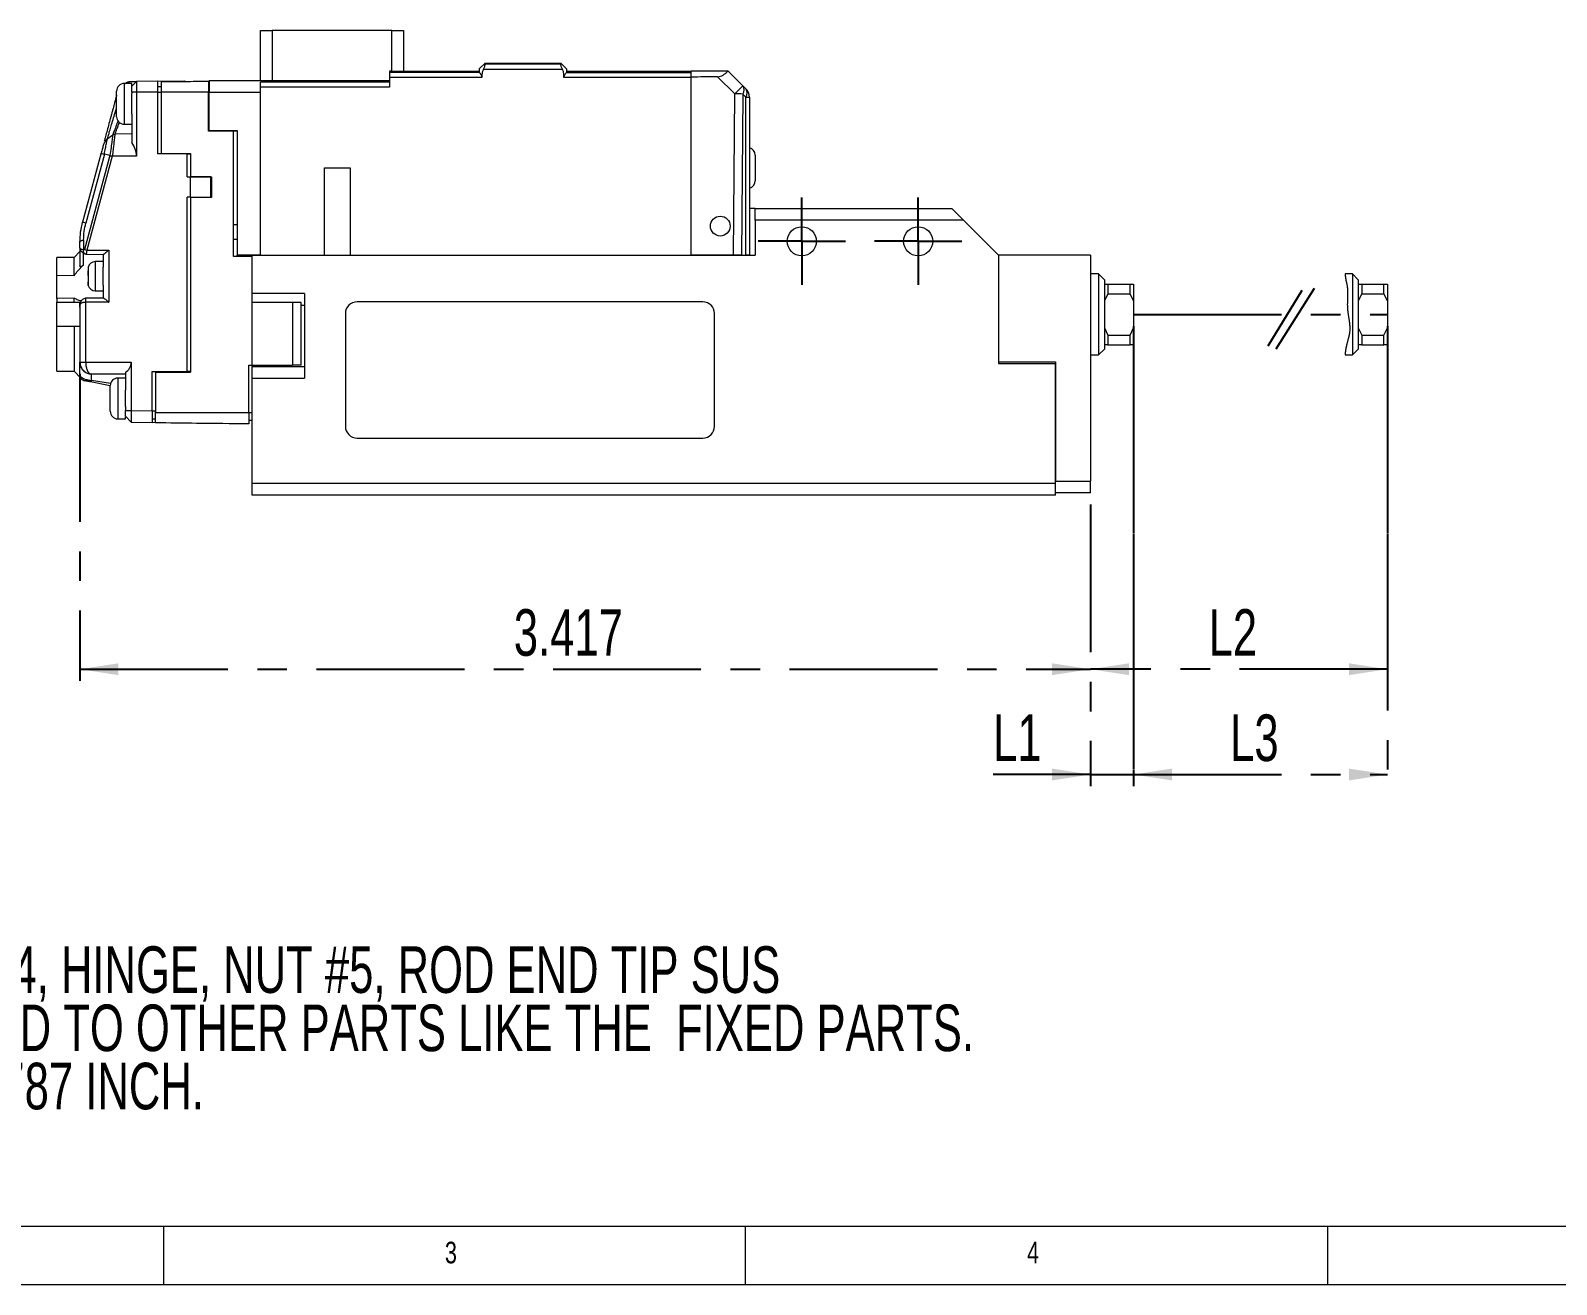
# Model space of a CAD drawing. Header units: inches. Extents: x 0.2 to 16.3, y 0.2 to 11.5.
# Drawn here: x 3.88 to 9.04, y 0.2 to 4.44 of the extents above; entities that cross this region are included whole.
import ezdxf

# ---------------------------------------------------------------- set-up
doc = ezdxf.new("R2010")
doc.units = ezdxf.units.IN
doc.header["$MEASUREMENT"] = 0
doc.linetypes.add('CENTERX2', pattern=[0.8, 0.5, -0.1, 0.1, -0.1])
doc.layers.add('CENTER_LINE', color=7, linetype='CENTERX2')
doc.layers.add('DIMENSION', color=7, linetype='Continuous')
doc.styles.add('SLDTEXTSTYLE0', font='TXT', dxfattribs={"width": 0.7})
doc.styles.add('SLDTEXTSTYLE2', font='TXT', dxfattribs={"width": 0.75})
doc.dimstyles.new('SLDDIMSTYLE0', dxfattribs={"dimtxt": 0.15748, "dimasz": 0.13, "dimexe": 0, "dimexo": 0.0625, "dimgap": 0.03937, "dimtad": 1, "dimdec": 3, "dimrnd": 1e-09, "dimzin": 12, "dimdsep": 46, "dimtxsty": 'SLDTEXTSTYLE0', "dimsah": 1, "dimcen": 0.09, "dimadec": 0, "dimazin": 3, "dimtfac": 1, "dimtdec": 3, "dimtofl": 0, "dimtmove": 0, "dimatfit": 3, "dimfxl": 1, "dimfrac": 2, "dimtolj": 1, "dimtzin": 12, "dimarcsym": 0})
doc.dimstyles.new('SLDDIMSTYLE5', dxfattribs={"dimtxt": 0.15748, "dimasz": 0.13, "dimexe": 0, "dimexo": 0.0625, "dimgap": 0.03937, "dimtad": 1, "dimdec": 3, "dimrnd": 1e-09, "dimzin": 12, "dimdsep": 46, "dimtxsty": 'SLDTEXTSTYLE0', "dimsah": 1, "dimcen": 0.09, "dimadec": 0, "dimazin": 3, "dimtfac": 1, "dimtdec": 3, "dimtmove": 0, "dimatfit": 0, "dimfxl": 1, "dimfrac": 2, "dimtolj": 1, "dimtzin": 12, "dimarcsym": 0})

# ---------------------------------------------------------------- blocks, each defined once
blk = doc.blocks.new('SW_NOTE_0')
at = {"layer": 'CENTER_LINE', "color": 0, "char_height": 0.15748, "attachment_point": 1, "style": 'SLDTEXTSTYLE0'}
for s, insert in [('NOTE:', (0, 0.203)), ('1. ACCESSORY PART :  SCREW #4, NUT #4, HINGE, NUT #5, ROD END TIP SUS', (0, 0.0062)), ('2. ACCESSORY PARTS TO BE CONNECTED TO OTHER PARTS LIKE THE  FIXED PARTS.', (0, -0.1907)), ('3. UNSPECIFIED TOLERACNE TO BE 0.00787 INCH.', (0, -0.3875))]:
    blk.add_mtext(s, dxfattribs=dict(at, insert=insert))
blk = doc.blocks.new('_D_25')
at = {"layer": 'CENTER_LINE'}
for p, q in [((8.4695, 3.3356), (8.4695, 2.238)), ((7.4653, 2.8348), (7.4653, 2.238)), ((8.4695, 2.2774), (7.4653, 2.2774))]:
    blk.add_line(p, q, dxfattribs=at)
for points in [[(7.4653, 2.2774), (7.5953, 2.2574), (7.5953, 2.2974)], [(8.4695, 2.2774), (8.3395, 2.2974), (8.3395, 2.2574)]]:
    blk.add_solid(points, dxfattribs=at)
at = {"layer": 'CENTER_LINE', "insert": (7.8648, 2.4804), "char_height": 0.15748, "attachment_point": 1, "style": 'SLDTEXTSTYLE0'}
blk.add_mtext('L2', dxfattribs=at)
blk = doc.blocks.new('_D_26')
at = {"layer": 'CENTER_LINE'}
for p, q in [((4.048, 3.2758), (4.048, 2.238)), ((7.4653, 2.8348), (7.4653, 2.238)), ((4.048, 2.2774), (7.4653, 2.2774))]:
    blk.add_line(p, q, dxfattribs=at)
for points in [[(4.048, 2.2774), (4.178, 2.2574), (4.178, 2.2974)], [(7.4653, 2.2774), (7.3353, 2.2974), (7.3353, 2.2574)]]:
    blk.add_solid(points, dxfattribs=at)
at = {"layer": 'CENTER_LINE', "insert": (5.5152, 2.4804), "char_height": 0.15748, "attachment_point": 1, "style": 'SLDTEXTSTYLE0'}
blk.add_mtext('3.417', dxfattribs=at)
blk = doc.blocks.new('_D_27')
at = {"layer": 'CENTER_LINE'}
for p, q in [((7.611, 3.3356), (7.611, 1.882)), ((7.4653, 2.8348), (7.4653, 1.882)), ((7.4653, 1.9214), (7.1361, 1.9214)), ((7.4653, 1.9214), (7.611, 1.9214)), ((7.611, 1.9214), (7.861, 1.9214))]:
    blk.add_line(p, q, dxfattribs=at)
for points in [[(7.4653, 1.9214), (7.3353, 1.9414), (7.3353, 1.9014)], [(7.611, 1.9214), (7.741, 1.9014), (7.741, 1.9414)]]:
    blk.add_solid(points, dxfattribs=at)
at = {"layer": 'CENTER_LINE', "insert": (7.1361, 2.1244), "char_height": 0.15748, "attachment_point": 1, "style": 'SLDTEXTSTYLE0'}
blk.add_mtext('L1', dxfattribs=at)
blk = doc.blocks.new('SW_CENTERMARKSYMBOL_6')
at = {"layer": 'CENTER_LINE', "color": 0}
for p, q in [((0, 0.0984), (0, 0.1476)), ((0, 0), (0, 0.0984)), ((-0.0984, 0), (-0.1476, 0)), ((0, 0), (-0.0984, 0)), ((0, 0), (0, -0.0984)), ((0, 0), (0.0984, 0)), ((0.0984, 0), (0.1476, 0)), ((0, -0.0984), (0, -0.1476))]:
    blk.add_line(p, q, dxfattribs=at)
blk = doc.blocks.new('SW_CENTERMARKSYMBOL_7')
at = {"layer": 'CENTER_LINE', "color": 0}
for p, q in [((0, 0.0984), (0, 0.1476)), ((0, 0), (0, 0.0984)), ((-0.0984, 0), (-0.1476, 0)), ((0, 0), (-0.0984, 0)), ((0, 0), (0, -0.0984)), ((0, 0), (0.0984, 0)), ((0.0984, 0), (0.1476, 0)), ((0, -0.0984), (0, -0.1476))]:
    blk.add_line(p, q, dxfattribs=at)
blk = doc.blocks.new('_D_32')
at = {"layer": 'CENTER_LINE'}
for p, q in [((7.611, 3.4379), (7.611, 1.882)), ((8.4695, 3.4379), (8.4695, 1.882)), ((7.611, 1.9214), (8.4695, 1.9214))]:
    blk.add_line(p, q, dxfattribs=at)
for points in [[(7.611, 1.9214), (7.741, 1.9014), (7.741, 1.9414)], [(8.4695, 1.9214), (8.3395, 1.9414), (8.3395, 1.9014)]]:
    blk.add_solid(points, dxfattribs=at)
at = {"layer": 'CENTER_LINE', "insert": (7.9376, 2.1244), "char_height": 0.15748, "attachment_point": 1, "style": 'SLDTEXTSTYLE0'}
blk.add_mtext('L3', dxfattribs=at)

msp = doc.modelspace()

# ---------------------------------------------------------------- linework, layer by layer
at = {"color": 7, "linetype": 'Continuous', "lineweight": 18}
for p, q in [((4.6582, 4.2679), (4.6582, 4.4372)), ((4.6976, 4.4372), (4.6976, 4.2679)), ((5.1031, 4.4372), (4.6976, 4.4372)), ((5.1031, 4.2993), (5.1031, 4.4372)), ((5.1425, 4.4372), (5.1425, 4.2994)), ((5.1029, 4.2994), (5.0953, 4.2994)), ((5.3984, 4.2949), (5.0953, 4.2948)), ((5.1031, 4.2994), (5.3984, 4.2994)), ((5.4181, 4.327), (5.3984, 4.3073)), ((5.4074, 4.2876), (5.4048, 4.2876)), ((5.4074, 4.2876), (5.4076, 4.2778)), ((5.6797, 4.3056), (5.4123, 4.3056)), ((5.4181, 4.3229), (5.4181, 4.327)), ((5.4181, 4.327), (5.674, 4.327)), ((5.674, 4.3229), (5.4181, 4.3229)), ((5.6937, 4.3073), (5.674, 4.327)), ((5.6845, 4.2778), (5.6846, 4.2876)), ((5.6846, 4.2876), (5.6873, 4.2876)), ((5.6937, 4.2994), (6.1149, 4.2994)), ((5.6937, 4.2949), (6.1149, 4.2948)), ((6.2402, 4.2994), (6.1149, 4.2994)), ((6.1149, 4.2797), (6.1149, 4.2994)), ((6.2414, 4.299), (6.29, 4.2503)), ((4.172, 4.1459), (4.172, 4.2325)), ((4.2232, 4.2581), (4.1976, 4.2581)), ((4.2085, 4.2627), (4.2025, 4.2581)), ((4.2085, 4.2627), (4.2025, 4.2581)), ((4.2025, 4.2581), (4.2075, 4.2619)), ((4.2144, 4.2643), (4.2389, 4.2647)), ((4.2389, 4.2647), (4.2232, 4.2487)), ((4.2232, 4.2487), (4.2232, 4.2581)), ((4.2232, 4.2286), (4.2232, 4.2487)), ((4.3118, 4.266), (4.2389, 4.2647)), ((4.2389, 4.2647), (4.2389, 4.2286)), ((4.3118, 4.266), (4.4023, 4.2676)), ((4.3118, 4.2286), (4.3118, 4.266)), ((4.3236, 4.2465), (4.3118, 4.2465)), ((4.4023, 4.2676), (4.4023, 4.2651)), ((4.483, 4.2661), (4.485, 4.2661)), ((4.485, 4.2679), (5.0953, 4.2679)), ((5.0953, 4.2627), (4.6582, 4.2627)), ((5.0953, 4.246), (4.6582, 4.246)), ((5.0953, 4.2778), (5.0953, 4.246)), ((5.4076, 4.2778), (5.0953, 4.2778)), ((6.1149, 4.2778), (5.6845, 4.2778)), ((6.1149, 3.6774), (6.1149, 4.2797)), ((6.2625, 4.2229), (6.2043, 4.281)), ((6.2625, 4.2229), (6.29, 4.2503)), ((6.29, 4.2503), (6.3003, 4.2401)), ((4.2389, 4.2286), (4.2232, 4.2286)), ((4.2232, 4.2286), (4.2232, 4.2239)), ((4.2232, 4.1545), (4.2232, 4.2239)), ((4.2389, 4.2286), (4.2389, 4.012)), ((4.3118, 4.2286), (4.2389, 4.2286)), ((4.3118, 4.0198), (4.3118, 4.2286)), ((4.3118, 4.2286), (4.3236, 4.2286)), ((4.3236, 4.0218), (4.3236, 4.2286)), ((4.485, 4.2286), (4.483, 4.2286)), ((4.483, 4.0968), (4.483, 4.2286)), ((4.485, 4.2286), (4.6582, 4.2286)), ((4.485, 4.0986), (4.485, 4.2286)), ((4.6582, 3.6774), (4.6582, 4.2286)), ((6.2577, 3.6774), (6.2625, 4.2229)), ((6.29, 4.2225), (6.2852, 3.6774)), ((6.3003, 4.2122), (6.29, 4.2225)), ((6.3003, 3.6774), (6.3003, 4.2122)), ((6.3003, 4.2122), (6.3118, 4.2122)), ((6.3118, 4.2122), (6.3118, 3.6774)), ((4.2232, 4.1545), (4.2232, 4.0581)), ((4.483, 4.1498), (4.485, 4.1498)), ((4.1589, 4.0838), (4.1405, 4.0697)), ((4.2232, 4.0873), (4.1659, 4.0863)), ((4.1976, 4.1203), (4.2232, 4.1203)), ((4.5677, 4.0968), (4.483, 4.0968)), ((4.485, 4.0986), (4.5795, 4.0986)), ((4.5677, 3.6734), (4.5677, 4.0968)), ((4.5795, 4.0968), (4.5677, 4.0968)), ((4.5795, 4.0986), (4.5795, 3.6774)), ((4.1264, 4.0487), (4.1263, 4.0482)), ((4.1304, 4.0575), (4.1264, 4.0487)), ((4.1264, 4.0487), (4.1295, 4.0556)), ((4.127, 4.0508), (4.1265, 4.049)), ((4.127, 4.0508), (4.1266, 4.0487)), ((4.1272, 4.0498), (4.1274, 4.0498)), ((4.1405, 4.0697), (4.1357, 4.0646)), ((4.1357, 4.0646), (4.1405, 4.0697)), ((4.1401, 4.0678), (4.1405, 4.0697)), ((4.1196, 4.0232), (4.0569, 3.7892)), ((4.1495, 4.0141), (4.063, 3.6971)), ((4.1305, 4.0192), (4.068, 3.7862)), ((4.1574, 4.012), (4.0709, 3.6949)), ((4.1495, 4.0141), (4.1305, 4.0192)), ((4.2389, 4.012), (4.1574, 4.012)), ((4.4102, 4.0198), (4.3118, 4.0198)), ((4.3236, 4.0218), (4.3236, 4.0198)), ((4.3236, 4.0218), (4.422, 4.0218)), ((4.4102, 3.9423), (4.4102, 4.0198)), ((4.4102, 4.0198), (4.422, 4.0198)), ((4.422, 4.0218), (4.422, 3.943)), ((6.3315, 4.016), (6.3315, 3.9726)), ((4.4102, 3.9423), (4.422, 3.9423)), ((4.422, 3.943), (4.422, 3.9423)), ((4.422, 3.943), (4.4929, 3.943)), ((4.422, 3.8737), (4.422, 3.9423)), ((4.4909, 3.9423), (4.422, 3.9423)), ((4.4909, 3.8737), (4.4909, 3.9423)), ((4.4929, 3.943), (4.4929, 3.8729)), ((4.8748, 3.9726), (4.9614, 3.9726)), ((4.8748, 3.6774), (4.8748, 3.9726)), ((4.9614, 3.9726), (4.9614, 3.6774)), ((6.3315, 3.9726), (6.3315, 3.9293)), ((4.422, 3.8737), (4.4102, 3.8737)), ((4.4102, 3.2837), (4.4102, 3.8737)), ((4.422, 3.8737), (4.4909, 3.8737)), ((4.422, 3.8737), (4.422, 3.8729)), ((4.422, 3.8729), (4.422, 3.2817)), ((4.4929, 3.8729), (4.422, 3.8729)), ((6.3315, 3.8348), (6.3118, 3.8348)), ((6.3315, 3.8348), (6.9968, 3.8348)), ((6.3315, 3.7954), (6.3315, 3.8348)), ((6.9968, 3.8348), (7.0362, 3.7954)), ((4.068, 3.7862), (4.0569, 3.7892)), ((4.5677, 3.7817), (4.5795, 3.7817)), ((6.3315, 3.7954), (6.3315, 3.6773)), ((7.0362, 3.7954), (6.3315, 3.7954)), ((7.1543, 3.6773), (7.0362, 3.7954)), ((4.048, 3.7013), (4.048, 3.7219)), ((4.0605, 3.7291), (4.0605, 3.6954)), ((4.5795, 3.7305), (4.5677, 3.7305)), ((4.0283, 3.6697), (3.9693, 3.6697)), ((3.9693, 3.6097), (3.9693, 3.6697)), ((4.048, 3.6898), (4.0283, 3.6697)), ((4.0283, 3.6085), (4.0283, 3.6697)), ((4.0605, 3.6954), (4.0598, 3.6955)), ((4.0658, 3.6818), (4.0687, 3.6816)), ((4.0677, 3.6814), (4.1274, 3.6803)), ((4.0709, 3.6949), (4.1461, 3.6949)), ((4.1267, 3.6804), (4.1267, 3.6371)), ((4.1461, 3.6949), (4.1461, 3.5181)), ((4.6307, 3.6734), (4.5677, 3.6734)), ((4.6582, 3.6774), (4.5795, 3.6774)), ((4.5795, 3.6734), (4.5795, 3.6774)), ((4.6307, 3.5474), (4.6307, 3.6773)), ((4.6307, 3.6773), (6.3315, 3.6773)), ((4.6582, 3.6774), (4.8748, 3.6774)), ((4.7581, 3.6774), (4.7581, 3.6773)), ((4.8433, 3.6773), (4.8433, 3.6774)), ((4.9614, 3.6774), (6.1149, 3.6774)), ((5.1504, 3.6774), (5.1504, 3.6773)), ((5.2291, 3.6774), (5.2291, 3.6773)), ((6.1149, 3.6773), (6.1149, 3.6774)), ((6.2577, 3.6774), (6.1149, 3.6774)), ((6.1425, 3.6773), (6.1425, 3.6774)), ((6.2852, 3.6774), (6.2577, 3.6774)), ((6.2852, 3.6774), (6.3003, 3.6774)), ((6.3118, 3.6774), (6.3003, 3.6774)), ((7.1543, 3.6773), (7.1543, 3.3163)), ((7.4653, 3.6773), (7.1543, 3.6773)), ((7.1543, 3.6773), (7.1543, 3.3111)), ((7.4653, 3.6773), (7.4653, 2.9135)), ((4.0762, 3.6375), (4.0756, 3.6319)), ((4.0756, 3.6319), (4.0756, 3.6238)), ((4.0756, 3.6238), (4.0759, 3.6251)), ((4.0756, 3.6195), (4.0756, 3.6238)), ((4.0756, 3.6133), (4.0756, 3.6195)), ((4.0756, 3.609), (4.0756, 3.6133)), ((4.1267, 3.6556), (4.0992, 3.6556)), ((4.1267, 3.6221), (4.1267, 3.6371)), ((4.1267, 3.5758), (4.1267, 3.6221)), ((7.4929, 3.6143), (7.4653, 3.6143)), ((7.5126, 3.5946), (7.4929, 3.6143)), ((7.4929, 3.6143), (7.4929, 3.3406)), ((8.3513, 3.6143), (8.3264, 3.6143)), ((8.371, 3.5946), (8.3513, 3.6143)), ((8.3513, 3.6143), (8.3513, 3.3406)), ((3.9693, 3.5313), (3.9693, 3.6097)), ((3.9693, 3.6097), (4.0283, 3.6085)), ((4.0759, 3.6052), (4.0756, 3.6039)), ((4.0756, 3.6039), (4.0756, 3.5872)), ((4.0756, 3.5872), (4.0762, 3.5816)), ((4.0756, 3.5809), (4.0756, 3.5872)), ((4.0762, 3.5753), (4.0756, 3.5809)), ((4.0762, 3.5816), (4.0762, 3.5753)), ((4.1267, 3.5758), (4.1267, 3.5327)), ((7.5126, 3.5946), (7.5126, 3.3602)), ((7.5126, 3.5796), (7.5244, 3.5796)), ((7.5244, 3.5796), (7.5244, 3.5473)), ((7.5244, 3.5796), (7.5992, 3.5796)), ((7.5992, 3.5473), (7.5992, 3.5796)), ((7.5992, 3.5796), (7.611, 3.5796)), ((7.611, 3.5796), (7.611, 3.5232)), ((8.371, 3.5946), (8.371, 3.3602)), ((8.371, 3.5796), (8.3828, 3.5796)), ((8.3828, 3.5796), (8.3828, 3.5473)), ((8.3828, 3.5796), (8.4576, 3.5796)), ((8.4576, 3.5473), (8.4576, 3.5796)), ((8.4576, 3.5796), (8.4695, 3.5796)), ((8.4695, 3.5796), (8.4695, 3.5232)), ((4.0283, 3.5327), (3.9693, 3.5313)), ((3.9693, 3.5313), (3.9693, 3.5186)), ((3.9693, 3.5186), (4.0283, 3.5186)), ((3.9693, 3.4359), (3.9693, 3.5186)), ((4.0283, 3.5186), (4.0283, 3.5327)), ((4.0283, 3.5186), (4.0501, 3.5186)), ((4.048, 3.5019), (4.048, 3.5186)), ((4.1273, 3.5327), (4.0672, 3.5316)), ((4.0673, 3.5181), (4.0673, 3.3152)), ((4.1461, 3.5181), (4.0673, 3.5181)), ((4.0992, 3.5572), (4.1267, 3.5572)), ((4.8078, 3.5474), (4.6307, 3.5474)), ((4.6307, 3.5179), (4.6307, 3.5474)), ((4.6307, 3.3053), (4.6307, 3.5179)), ((4.7665, 3.5179), (4.6307, 3.5179)), ((4.7665, 3.5179), (4.7665, 3.3053)), ((4.796, 3.5179), (4.7665, 3.5179)), ((4.796, 3.3053), (4.796, 3.5179)), ((4.8078, 3.5474), (4.8078, 3.2619)), ((6.1543, 3.5198), (4.985, 3.5198)), ((7.5244, 3.5473), (7.5126, 3.5232)), ((7.5244, 3.5473), (7.5992, 3.5473)), ((7.611, 3.5232), (7.5992, 3.5473)), ((7.611, 3.5232), (7.611, 3.4313)), ((8.3828, 3.5473), (8.371, 3.5232)), ((8.3828, 3.5473), (8.4576, 3.5473)), ((8.4695, 3.5232), (8.4576, 3.5473)), ((8.4695, 3.5232), (8.4695, 3.4313)), ((4.048, 3.5087), (4.048, 3.3152)), ((4.9456, 3.4804), (4.9456, 3.0985)), ((6.1937, 3.0985), (6.1937, 3.4804)), ((3.9693, 3.2848), (3.9693, 3.4359)), ((4.0283, 3.4359), (3.9693, 3.4359)), ((4.0283, 3.4359), (4.0283, 3.2848)), ((4.048, 3.4359), (4.0283, 3.4359)), ((7.5126, 3.4313), (7.5244, 3.4073)), ((7.5244, 3.4073), (7.5992, 3.4073)), ((7.5244, 3.4073), (7.5244, 3.3749)), ((7.5992, 3.4073), (7.611, 3.4313)), ((7.5992, 3.3749), (7.5992, 3.4073)), ((7.611, 3.4313), (7.611, 3.3749)), ((8.371, 3.4313), (8.3828, 3.4073)), ((8.3828, 3.4073), (8.4576, 3.4073)), ((8.3828, 3.4073), (8.3828, 3.3749)), ((8.4576, 3.4073), (8.4695, 3.4313)), ((8.4576, 3.3749), (8.4576, 3.4073)), ((8.4695, 3.4313), (8.4695, 3.3749)), ((7.4929, 3.3403), (7.5126, 3.36)), ((7.5244, 3.3749), (7.5126, 3.3749)), ((7.5126, 3.3602), (7.5126, 3.36)), ((7.5244, 3.3749), (7.5992, 3.3749)), ((7.611, 3.3749), (7.5992, 3.3749)), ((8.3513, 3.3403), (8.371, 3.36)), ((8.3828, 3.3749), (8.371, 3.3749)), ((8.371, 3.3602), (8.371, 3.36)), ((8.3828, 3.3749), (8.4576, 3.3749)), ((8.4695, 3.3749), (8.4576, 3.3749)), ((4.048, 3.3152), (4.0673, 3.3152)), ((4.048, 3.2723), (4.048, 3.3152)), ((4.0673, 3.3152), (4.2212, 3.3152)), ((4.2212, 3.3152), (4.2212, 3.1519)), ((4.6189, 3.3053), (4.6307, 3.3053)), ((4.6189, 3.1459), (4.6189, 3.3053)), ((4.6307, 3.3053), (4.7665, 3.3053)), ((4.6307, 3.2619), (4.6307, 3.3053)), ((4.796, 3.3053), (4.7665, 3.3053)), ((7.1543, 3.3163), (7.3472, 3.3163)), ((7.1543, 3.3111), (7.3472, 3.3111)), ((7.3472, 3.3163), (7.3472, 2.9135)), ((7.3472, 2.9056), (7.3472, 3.3111)), ((7.4653, 3.3403), (7.4929, 3.3403)), ((7.4929, 3.3406), (7.4929, 3.3403)), ((8.3266, 3.3403), (8.3513, 3.3403)), ((8.3513, 3.3406), (8.3513, 3.3403)), ((3.9693, 3.2848), (4.0283, 3.2848)), ((4.0283, 3.2848), (4.0512, 3.2614)), ((4.0874, 3.2758), (4.2016, 3.2758)), ((4.0874, 3.2539), (4.0874, 3.2758)), ((4.2016, 3.2619), (4.176, 3.2619)), ((4.2016, 3.2811), (4.2016, 3.2207)), ((4.2921, 3.2837), (4.4102, 3.2837)), ((4.2921, 3.1507), (4.2921, 3.2837)), ((4.3039, 3.2817), (4.3039, 3.2837)), ((4.3039, 3.2817), (4.422, 3.2817)), ((4.3039, 3.2817), (4.3039, 3.1459)), ((4.422, 3.2837), (4.4102, 3.2837)), ((4.6307, 3.3013), (4.8078, 3.3013)), ((4.6307, 2.9056), (4.6307, 3.2619)), ((4.6307, 3.2619), (4.8078, 3.2619)), ((4.1499, 3.2357), (4.0835, 3.249)), ((4.1504, 3.1836), (4.1504, 3.2363)), ((4.2016, 3.1781), (4.2016, 3.2207)), ((4.1504, 3.1497), (4.1504, 3.1836)), ((4.2016, 3.1653), (4.2016, 3.1781)), ((4.2016, 3.1653), (4.2016, 3.1519)), ((4.2016, 3.1519), (4.2212, 3.1519)), ((4.2212, 3.1519), (4.2921, 3.1507)), ((4.2921, 3.1507), (4.2921, 3.1113)), ((4.3039, 3.1505), (4.2921, 3.1505)), ((4.176, 3.1241), (4.2016, 3.1241)), ((4.2016, 3.1326), (4.2214, 3.1124)), ((4.2016, 3.1326), (4.2214, 3.1124)), ((4.202, 3.1321), (4.2016, 3.1326)), ((4.2016, 3.1241), (4.2016, 3.13)), ((4.2212, 3.1126), (4.2921, 3.1113)), ((4.3039, 3.1229), (4.2921, 3.1229)), ((4.3039, 3.1111), (4.2921, 3.1113)), ((4.6189, 3.1459), (4.6307, 3.1459)), ((4.6307, 3.1183), (4.6189, 3.1183)), ((4.985, 3.0592), (6.1543, 3.0592)), ((7.3472, 2.9056), (4.6307, 2.9056)), ((4.6307, 2.8663), (4.6307, 2.9056)), ((7.3472, 2.9135), (7.4653, 2.9135)), ((7.3472, 2.8663), (7.3472, 2.9056)), ((7.4653, 2.8741), (7.4653, 2.9135)), ((7.3472, 2.8663), (4.6307, 2.8663)), ((7.4653, 2.8741), (7.3472, 2.8741)), ((0.3937, 0.3937), (16.1516, 0.3937)), ((4.3307, 0.3937), (4.3307, 0.1969)), ((6.2992, 0.1969), (6.2992, 0.3937)), ((8.2677, 0.1969), (8.2677, 0.3937)), ((0.1969, 0.1969), (16.3386, 0.1969))]:
    msp.add_line(p, q, dxfattribs=at)
at = {"color": 8, "linetype": 'Continuous', "lineweight": 18}
for p, q in [((4.1976, 4.2581), (4.1976, 4.1203)), ((4.4929, 3.9066), (4.4909, 3.9066)), ((4.4909, 3.8932), (4.4929, 3.8932)), ((4.0992, 3.6556), (4.0992, 3.6221)), ((4.0992, 3.6221), (4.0992, 3.5572)), ((4.0484, 3.5109), (4.048, 3.5087)), ((4.796, 3.508), (4.8078, 3.508)), ((4.1516, 3.2435), (4.0874, 3.2539)), ((4.176, 3.2619), (4.176, 3.1781)), ((4.176, 3.1781), (4.176, 3.1241))]:
    msp.add_line(p, q, dxfattribs=at)
at = {"color": 7, "linetype": 'Continuous', "lineweight": 18, "flags": 128}
for points in [[(4.048, 3.7219), (4.0482, 3.7229), (4.0488, 3.7239), (4.0498, 3.7249), (4.0513, 3.7258), (4.0531, 3.7267), (4.0552, 3.7276), (4.0577, 3.7284), (4.0605, 3.7291)], [(8.3264, 3.6143), (8.3265, 3.6132), (8.3265, 3.612), (8.3266, 3.6109), (8.3267, 3.6097), (8.3268, 3.6085), (8.327, 3.6073), (8.3271, 3.6062), (8.3272, 3.605), (8.3274, 3.6039), (8.3276, 3.6028), (8.3277, 3.6017), (8.3279, 3.6003), (8.3282, 3.599), (8.3284, 3.5977), (8.3286, 3.5964), (8.3289, 3.5951), (8.3291, 3.5939), (8.3294, 3.5923), (8.3297, 3.5908), (8.3301, 3.5893), (8.3304, 3.5878), (8.3307, 3.5863), (8.3311, 3.5843), (8.3315, 3.5824), (8.3319, 3.5804), (8.3322, 3.5792), (8.3324, 3.5779), (8.3326, 3.5767), (8.3329, 3.5754), (8.3331, 3.5742), (8.3333, 3.573), (8.3335, 3.5718), (8.3336, 3.5706), (8.3338, 3.5694), (8.3339, 3.5683), (8.334, 3.5671), (8.3342, 3.5659), (8.3343, 3.5647), (8.3344, 3.5635), (8.3345, 3.5623), (8.3345, 3.5611), (8.3346, 3.5599), (8.3347, 3.5588), (8.3347, 3.5576), (8.3348, 3.5564), (8.3348, 3.5548), (8.3348, 3.5533), (8.3349, 3.5517), (8.3349, 3.5501), (8.3349, 3.5486), (8.3348, 3.547), (8.3348, 3.5454), (8.3348, 3.5432), (8.3347, 3.541), (8.3347, 3.5389), (8.3346, 3.5367), (8.3345, 3.5341), (8.3344, 3.5314), (8.3343, 3.5288), (8.3342, 3.5262), (8.3342, 3.5236), (8.3341, 3.521), (8.334, 3.5192), (8.334, 3.5174), (8.334, 3.5157), (8.334, 3.5139), (8.3339, 3.5121), (8.3339, 3.5104), (8.334, 3.5086), (8.334, 3.5069), (8.334, 3.5052), (8.3341, 3.5038), (8.3341, 3.5024), (8.3342, 3.501), (8.3343, 3.4996), (8.3344, 3.4982), (8.3345, 3.4969), (8.3346, 3.4955), (8.3347, 3.4941), (8.3348, 3.4928), (8.335, 3.491), (8.3352, 3.4892), (8.3354, 3.4875), (8.3356, 3.4857), (8.3358, 3.484), (8.3361, 3.4822), (8.3363, 3.4805), (8.3366, 3.4788), (8.3368, 3.4771), (8.3372, 3.4746), (8.3376, 3.4722), (8.338, 3.4697), (8.3384, 3.4673), (8.3387, 3.4648), (8.3391, 3.4628), (8.3394, 3.4607), (8.3397, 3.4587), (8.34, 3.4567), (8.3403, 3.4547), (8.3405, 3.4526), (8.3408, 3.451), (8.341, 3.4495), (8.3411, 3.4479), (8.3413, 3.4463), (8.3415, 3.4447), (8.3416, 3.4431), (8.3417, 3.4419), (8.3418, 3.4407), (8.3419, 3.4394), (8.342, 3.4382), (8.3421, 3.437), (8.3422, 3.4358), (8.3422, 3.4346), (8.3422, 3.4334), (8.3423, 3.4322), (8.3423, 3.431), (8.3423, 3.4297), (8.3423, 3.4285), (8.3423, 3.4273), (8.3422, 3.4261), (8.3422, 3.4249), (8.3421, 3.4236), (8.3421, 3.4224), (8.342, 3.4212), (8.3419, 3.42), (8.3417, 3.4188), (8.3416, 3.4176), (8.3415, 3.4164), (8.3413, 3.4152), (8.3411, 3.4138), (8.3409, 3.4125), (8.3407, 3.4112), (8.3404, 3.4099), (8.3402, 3.4085), (8.3399, 3.4071), (8.3396, 3.4057), (8.3393, 3.4043), (8.339, 3.4029), (8.3387, 3.4015), (8.3384, 3.4001), (8.3379, 3.3985), (8.3375, 3.3968), (8.3371, 3.3952), (8.3367, 3.3935), (8.3361, 3.3911), (8.3354, 3.3888), (8.3348, 3.3864), (8.3341, 3.384), (8.3335, 3.3816), (8.333, 3.3797), (8.3325, 3.3777), (8.332, 3.3758), (8.3315, 3.3738), (8.331, 3.3719), (8.3306, 3.3703), (8.3303, 3.3688), (8.3299, 3.3672), (8.3296, 3.3657), (8.3292, 3.3641), (8.329, 3.3628), (8.3287, 3.3615), (8.3285, 3.3602), (8.3283, 3.3589), (8.328, 3.3576), (8.3278, 3.3563), (8.3276, 3.355), (8.3275, 3.3538), (8.3273, 3.3525), (8.3272, 3.3512), (8.327, 3.35), (8.327, 3.3491), (8.3269, 3.3482), (8.3268, 3.3472), (8.3267, 3.3463), (8.3267, 3.3454), (8.3266, 3.3445), (8.3266, 3.3438), (8.3266, 3.3431), (8.3266, 3.3424), (8.3266, 3.3417), (8.3266, 3.341), (8.3266, 3.3403)], [(4.0874, 3.2539), (4.0868, 3.2527), (4.0863, 3.2517), (4.0858, 3.2508), (4.0853, 3.2501), (4.0848, 3.2496), (4.0844, 3.2492), (4.0839, 3.249), (4.0835, 3.249)]]:
    msp.add_lwpolyline(points, dxfattribs=at)
at = {"color": 7, "linetype": 'Continuous', "lineweight": 18}
for centre, radius in [((6.2134, 3.7758), 0.0335), ((6.489, 3.7245), 0.0492), ((6.8827, 3.7245), 0.0492)]:
    msp.add_circle(centre, radius, dxfattribs=at)
for centre, radius, start, end in [((4.1976, 4.2325), 0.0256, 90, 180), ((6.27, 4.2364), 0.0244, 325.1431, 34.8569), ((6.2803, 4.2262), 0.0244, 325.1431, 34.8569), ((6.2724, 4.2122), 0.0394, 0, 45), ((6.2346, 0.8867), 3.3363, 89.048, 89.5202), ((4.1976, 4.1459), 0.0256, 180, 270), ((6.3059, 4.016), 0.0256, 0, 76.6576), ((6.3059, 3.9293), 0.0256, 283.3424, 0), ((4.5731, 5.5369), 1.9092, 254.5027, 254.7474), ((4.0992, 3.632), 0.0236, 90, 167.148), ((4.0992, 3.5808), 0.0236, 193.5835, 270), ((4.985, 3.4804), 0.0394, 90, 180), ((6.1543, 3.4804), 0.0394, 0, 90), ((4.1819, 3.3152), 0.0394, 300.005, 360), ((4.0677, 3.2723), 0.0197, 180, 258.6901), ((4.176, 3.2363), 0.0256, 90, 180), ((4.176, 3.1497), 0.0256, 180, 270), ((4.985, 3.0985), 0.0394, 180, 270), ((6.1543, 3.0985), 0.0394, 270, 0)]:
    msp.add_arc(centre, radius, start, end, dxfattribs=at)
for centre, major_axis, ratio, start_param, end_param in [((10.0435, 4.26), (4.5114, -0.0003), 0.008727, 2.588671, 2.627643), ((4.166, 4.012), (0, 0.0743), 0.982842, 4.712389, 5.381677)]:
    msp.add_ellipse(centre, major_axis=major_axis, ratio=ratio, start_param=start_param, end_param=end_param, dxfattribs=at)
for points in [[(4.6582, 4.4372), (4.6588, 4.4372), (4.66, 4.4372), (4.6691, 4.4372), (4.6821, 4.4372), (4.6925, 4.4372), (4.6976, 4.4372)], [(5.1031, 4.4372), (5.1083, 4.4372), (5.1186, 4.4372), (5.1316, 4.4372), (5.1407, 4.4372), (5.1419, 4.4372), (5.1425, 4.4372)], [(5.0953, 4.2948), (5.0953, 4.2939), (5.0953, 4.292), (5.0953, 4.2879), (5.0953, 4.283), (5.0953, 4.2795), (5.0953, 4.2778)], [(6.1149, 4.2948), (6.1149, 4.2962), (6.1149, 4.2988), (6.1149, 4.2992), (6.1149, 4.2994)], [(6.1149, 4.2778), (6.1149, 4.2795), (6.1149, 4.283), (6.1149, 4.2879), (6.1149, 4.292), (6.1149, 4.2939), (6.1149, 4.2948)], [(4.2075, 4.2619), (4.2085, 4.2625), (4.2107, 4.2639), (4.2132, 4.2642), (4.2144, 4.2643)], [(4.485, 4.2679), (4.485, 4.2673), (4.485, 4.2661), (4.485, 4.257), (4.485, 4.244), (4.485, 4.2337), (4.485, 4.2286)], [(4.6582, 4.2286), (4.6582, 4.232), (4.6582, 4.2389), (4.6582, 4.2485), (4.6582, 4.2569), (4.6582, 4.2608), (4.6582, 4.2627)], [(4.0759, 3.6251), (4.0758, 3.6218), (4.0755, 3.6152), (4.0758, 3.6085), (4.0759, 3.6052)]]:
    msp.add_open_spline(points, degree=3, dxfattribs=at)
for points, knots in [([(5.0953, 4.299), (5.0953, 4.2991), (5.0953, 4.2991), (5.0953, 4.2965), (5.0953, 4.2948)], [0, 0, 0, 0, 0.397291, 1, 1, 1, 1]), ([(5.3984, 4.3073), (5.3984, 4.3071), (5.3984, 4.3068), (5.3984, 4.3041), (5.3984, 4.3002), (5.3984, 4.2966), (5.3984, 4.2949)], [0, 0, 0, 0, 0.249826, 0.499768, 0.749826, 1, 1, 1, 1]), ([(5.4048, 4.2876), (5.4039, 4.289), (5.4019, 4.292), (5.3997, 4.2939), (5.3984, 4.2949)], [0, 0, 0, 0, 0.453789, 1, 1, 1, 1]), ([(5.4076, 4.2778), (5.4074, 4.2795), (5.4071, 4.2831), (5.4056, 4.2861), (5.4048, 4.2876)], [0, 0, 0, 0, 0.478115, 1, 1, 1, 1]), ([(5.4123, 4.3056), (5.4109, 4.3026), (5.4081, 4.2969), (5.4077, 4.2906), (5.4074, 4.2876)], [0, 0, 0, 0, 0.523313, 1, 1, 1, 1]), ([(5.4123, 4.3056), (5.4132, 4.3074), (5.4149, 4.3109), (5.4167, 4.3159), (5.4179, 4.3201), (5.418, 4.322), (5.4181, 4.3229)], [0, 0, 0, 0, 0.268331, 0.522065, 0.764688, 1, 1, 1, 1]), ([(5.674, 4.327), (5.674, 4.3268), (5.674, 4.3265), (5.674, 4.3241), (5.674, 4.3229)], [0, 0, 0, 0, 0.500008, 1, 1, 1, 1]), ([(5.6797, 4.3056), (5.6789, 4.3074), (5.6771, 4.3109), (5.6754, 4.3159), (5.6742, 4.3202), (5.6741, 4.322), (5.674, 4.3229)], [0, 0, 0, 0, 0.268398, 0.522178, 0.764747, 1, 1, 1, 1]), ([(5.6846, 4.2876), (5.6844, 4.2906), (5.6839, 4.2969), (5.6812, 4.3026), (5.6797, 4.3056)], [0, 0, 0, 0, 0.479315, 1, 1, 1, 1]), ([(5.6845, 4.2778), (5.6846, 4.2795), (5.685, 4.2832), (5.6865, 4.2861), (5.6873, 4.2876)], [0, 0, 0, 0, 0.48427, 1, 1, 1, 1]), ([(5.6873, 4.2876), (5.6881, 4.2888), (5.69, 4.2918), (5.6923, 4.2937), (5.6936, 4.2949)], [0, 0, 0, 0, 0.395708, 1, 1, 1, 1]), ([(5.6937, 4.3073), (5.6937, 4.3071), (5.6937, 4.3068), (5.6937, 4.3041), (5.6937, 4.3002), (5.6937, 4.2966), (5.6937, 4.2949)], [0, 0, 0, 0, 0.249883, 0.499844, 0.749883, 1, 1, 1, 1]), ([(6.2043, 4.281), (6.2076, 4.2813), (6.2143, 4.2818), (6.2235, 4.2863), (6.2306, 4.2922), (6.2363, 4.2975), (6.2397, 4.2999), (6.2409, 4.2992), (6.2414, 4.299)], [0, 0, 0, 0, 0.154072, 0.309207, 0.488335, 0.671502, 0.878231, 1, 1, 1, 1]), ([(4.3236, 4.2642), (4.3534, 4.2645), (4.4065, 4.2652), (4.4597, 4.2658), (4.483, 4.2661)], [0, 0, 0, 0, 0.560004, 1, 1, 1, 1]), ([(4.3236, 4.2286), (4.3236, 4.2326), (4.3236, 4.2406), (4.3236, 4.2512), (4.3236, 4.2593), (4.3236, 4.2636), (4.3236, 4.264), (4.3236, 4.2642)], [0, 0, 0, 0, 0.214702, 0.429404, 0.644089, 0.858766, 1, 1, 1, 1]), ([(4.483, 4.2661), (4.483, 4.2657), (4.483, 4.2649), (4.483, 4.2584), (4.483, 4.2489), (4.483, 4.2383), (4.483, 4.2313), (4.483, 4.2286)], [0, 0, 0, 0, 0.214702, 0.429406, 0.644091, 0.858768, 1, 1, 1, 1]), ([(4.169, 4.2077), (4.1673, 4.2011), (4.1637, 4.1879), (4.1592, 4.171), (4.1554, 4.1569), (4.1524, 4.1458), (4.1481, 4.1297), (4.1427, 4.1096), (4.1369, 4.0878), (4.1324, 4.0712), (4.1306, 4.0642), (4.1298, 4.0614)], [0, 0, 0, 0, 0.107145, 0.216437, 0.280902, 0.344995, 0.409065, 0.567319, 0.724862, 0.886834, 1, 1, 1, 1]), ([(4.172, 4.2189), (4.1719, 4.2184), (4.1715, 4.2169), (4.1707, 4.2141), (4.1699, 4.2109), (4.1693, 4.2087), (4.169, 4.2077)], [0, 0, 0, 0, 0.165544, 0.457121, 0.732988, 1, 1, 1, 1]), ([(4.172, 4.2053), (4.1719, 4.2054), (4.1691, 4.2065), (4.169, 4.2071), (4.169, 4.2077)], [0, 0, 0, 0, 0.0545203, 1, 1, 1, 1]), ([(4.483, 4.2286), (4.4533, 4.2286), (4.4001, 4.2287), (4.347, 4.2286), (4.3236, 4.2286)], [0, 0, 0, 0, 0.560005, 1, 1, 1, 1]), ([(4.1589, 4.0838), (4.1587, 4.0828), (4.1585, 4.0807), (4.1563, 4.0645), (4.1533, 4.0415), (4.1508, 4.0233), (4.1495, 4.0141)], [0, 0, 0, 0, 0.2502245, 0.5000044, 0.7497637, 1, 1, 1, 1]), ([(4.1659, 4.0863), (4.1658, 4.0857), (4.1657, 4.0845), (4.1647, 4.0756), (4.1634, 4.0641), (4.162, 4.0512), (4.16, 4.0337), (4.1583, 4.0197), (4.1574, 4.012)], [0, 0, 0, 0, 0.180061, 0.378365, 0.505739, 0.63991, 0.801206, 1, 1, 1, 1]), ([(4.1589, 4.0838), (4.16, 4.0845), (4.1621, 4.0859), (4.1646, 4.0862), (4.1659, 4.0863)], [0, 0, 0, 0, 0.502742, 1, 1, 1, 1]), ([(4.1269, 4.0499), (4.1265, 4.0485), (4.1258, 4.0456), (4.1239, 4.0387), (4.1218, 4.0308), (4.1203, 4.0253), (4.1196, 4.0226)], [0, 0, 0, 0, 0.253072, 0.504788, 0.755918, 1, 1, 1, 1]), ([(4.1301, 4.056), (4.1297, 4.0559), (4.129, 4.0557), (4.128, 4.0533), (4.1275, 4.0522)], [0, 0, 0, 0, 0.527132, 1, 1, 1, 1]), ([(4.14, 4.0679), (4.1384, 4.0668), (4.1336, 4.0635), (4.1308, 4.0584), (4.1288, 4.055)], [0, 0, 0, 0, 0.3272289, 1, 1, 1, 1]), ([(4.14, 4.0683), (4.1394, 4.0679), (4.1381, 4.0671), (4.1371, 4.0659), (4.1365, 4.0652)], [0, 0, 0, 0, 0.4175847, 1, 1, 1, 1]), ([(4.1202, 4.0229), (4.1206, 4.0226), (4.1216, 4.022), (4.1272, 4.0202), (4.1305, 4.0192)], [0, 0, 0, 0, 0.4315219, 1, 1, 1, 1]), ([(4.1495, 4.0141), (4.1501, 4.014), (4.1512, 4.0137), (4.1532, 4.0135), (4.1551, 4.013), (4.1564, 4.0123), (4.1572, 4.0121), (4.1574, 4.012)], [0, 0, 0, 0, 0.249886, 0.499926, 0.747959, 0.907794, 1, 1, 1, 1]), ([(4.048, 3.7219), (4.0484, 3.7333), (4.0491, 3.7558), (4.0543, 3.7781), (4.0569, 3.7892)], [0, 0, 0, 0, 0.504417, 1, 1, 1, 1]), ([(4.0605, 3.7291), (4.0608, 3.7387), (4.0614, 3.7577), (4.0658, 3.7767), (4.068, 3.7862)], [0, 0, 0, 0, 0.504153, 1, 1, 1, 1]), ([(4.048, 3.7019), (4.048, 3.7023), (4.048, 3.7032), (4.048, 3.6987), (4.048, 3.6934), (4.048, 3.688), (4.048, 3.684), (4.048, 3.6795), (4.048, 3.6747), (4.048, 3.6711), (4.048, 3.6687), (4.048, 3.666), (4.048, 3.6616), (4.048, 3.6529), (4.048, 3.6461), (4.048, 3.641)], [0, 0, 0, 0, 0.119078, 0.265809, 0.41254, 0.473235, 0.533931, 0.594599, 0.655233, 0.715856, 0.718219, 0.736554, 0.807614, 0.858043, 1, 1, 1, 1]), ([(4.048, 3.7013), (4.0482, 3.6996), (4.0487, 3.6961), (4.0529, 3.6895), (4.0586, 3.6856), (4.0624, 3.683)], [0, 0, 0, 0, 0.23397, 0.47863, 1, 1, 1, 1]), ([(4.048, 3.7013), (4.0485, 3.7007), (4.0496, 3.6994), (4.0563, 3.6968), (4.0598, 3.6955)], [0, 0, 0, 0, 0.470945, 1, 1, 1, 1]), ([(4.063, 3.6971), (4.063, 3.6969), (4.0629, 3.6967), (4.0626, 3.6962), (4.062, 3.6957), (4.0612, 3.6953), (4.0607, 3.6954), (4.0605, 3.6954)], [0, 0, 0, 0, 0.107272, 0.216266, 0.463262, 0.73307, 1, 1, 1, 1]), ([(4.0621, 3.6832), (4.0628, 3.6828), (4.0642, 3.6821), (4.0658, 3.6817), (4.0665, 3.6816)], [0, 0, 0, 0, 0.5187046, 1, 1, 1, 1]), ([(4.1461, 3.6949), (4.146, 3.6949), (4.1444, 3.6934), (4.1404, 3.69), (4.135, 3.6853), (4.1308, 3.6821), (4.1284, 3.6805), (4.1277, 3.6805), (4.1274, 3.6804)], [0, 0, 0, 0, 0.005863, 0.218298, 0.526732, 0.748442, 0.890595, 1, 1, 1, 1]), ([(4.0283, 3.6085), (4.0326, 3.6142), (4.0411, 3.6256), (4.0521, 3.6368), (4.0584, 3.6427), (4.0596, 3.6439)], [0, 0, 0, 0, 0.437761, 0.888995, 1, 1, 1, 1]), ([(4.0596, 3.6439), (4.0577, 3.6422), (4.0549, 3.6399), (4.0514, 3.6383), (4.0494, 3.6382), (4.0482, 3.6392), (4.0481, 3.6404), (4.048, 3.641)], [0, 0, 0, 0, 0.381547, 0.550115, 0.720266, 0.867861, 1, 1, 1, 1]), ([(4.0528, 3.5228), (4.048, 3.5239), (4.0393, 3.5259), (4.0317, 3.5306), (4.0283, 3.5327)], [0, 0, 0, 0, 0.5533352, 1, 1, 1, 1]), ([(4.0673, 3.5181), (4.0661, 3.5181), (4.0635, 3.518), (4.0598, 3.5175), (4.0564, 3.5167), (4.0525, 3.5152), (4.0488, 3.5127), (4.0483, 3.5101), (4.048, 3.5087)], [0, 0, 0, 0, 0.119498, 0.23974, 0.361536, 0.485663, 0.730817, 1, 1, 1, 1]), ([(4.0676, 3.5316), (4.0654, 3.5314), (4.0616, 3.5309), (4.0563, 3.5279), (4.0521, 3.5235), (4.0495, 3.5181), (4.0483, 3.5135), (4.0484, 3.511), (4.0484, 3.5102)], [0, 0, 0, 0, 0.202103, 0.358293, 0.553123, 0.763095, 0.916484, 1, 1, 1, 1]), ([(4.0673, 3.5316), (4.0673, 3.5314), (4.0673, 3.531), (4.0673, 3.5279), (4.0673, 3.5234), (4.0673, 3.5199), (4.0673, 3.5181)], [0, 0, 0, 0, 0.25, 0.5, 0.75, 1, 1, 1, 1]), ([(4.1273, 3.5327), (4.1278, 3.5325), (4.1288, 3.5323), (4.132, 3.5301), (4.1369, 3.5261), (4.142, 3.5217), (4.1453, 3.5188), (4.146, 3.5182), (4.1461, 3.5181)], [0, 0, 0, 0, 0.158433, 0.315847, 0.562995, 0.901208, 0.994139, 1, 1, 1, 1]), ([(4.048, 3.3152), (4.0484, 3.311), (4.0492, 3.3025), (4.0546, 3.2925), (4.0612, 3.2854), (4.0681, 3.2805), (4.0769, 3.2766), (4.0836, 3.2761), (4.0874, 3.2758)], [0, 0, 0, 0, 0.190183, 0.391587, 0.518897, 0.659859, 0.807345, 1, 1, 1, 1]), ([(4.0483, 3.3156), (4.0484, 3.3137), (4.0486, 3.31), (4.05, 3.3033), (4.0533, 3.2952), (4.0566, 3.2895), (4.0601, 3.2869), (4.0603, 3.2867)], [0, 0, 0, 0, 0.170843, 0.328423, 0.59867, 0.978278, 1, 1, 1, 1]), ([(4.0673, 3.3152), (4.0676, 3.311), (4.068, 3.3025), (4.0707, 3.2925), (4.0741, 3.2854), (4.0776, 3.2805), (4.0821, 3.2766), (4.0855, 3.2761), (4.0874, 3.2758)], [0, 0, 0, 0, 0.1901815, 0.391587, 0.5188144, 0.6598591, 0.8072141, 1, 1, 1, 1]), ([(4.048, 3.2723), (4.0483, 3.271), (4.0488, 3.2689), (4.0523, 3.2654), (4.0567, 3.2624), (4.0636, 3.259), (4.0739, 3.2555), (4.0829, 3.2544), (4.0874, 3.2539)], [0, 0, 0, 0, 0.182297, 0.322117, 0.457609, 0.574043, 0.791757, 1, 1, 1, 1]), ([(4.0603, 3.2867), (4.0626, 3.2848), (4.0668, 3.2812), (4.0751, 3.2775), (4.0807, 3.2768), (4.0838, 3.2764)], [0, 0, 0, 0, 0.354555, 0.645911, 1, 1, 1, 1]), ([(4.0835, 3.249), (4.0822, 3.2493), (4.0794, 3.2498), (4.0754, 3.2506), (4.0719, 3.2513), (4.0679, 3.2521), (4.0645, 3.2528), (4.0641, 3.2529), (4.0638, 3.2529)], [0, 0, 0, 0, 0.118245, 0.235831, 0.351657, 0.479645, 0.73658, 1, 1, 1, 1]), ([(4.2016, 3.1326), (4.2016, 3.1328), (4.2016, 3.1332), (4.2016, 3.1365), (4.2016, 3.1414), (4.2016, 3.1469), (4.2016, 3.1505), (4.2016, 3.1519)], [0, 0, 0, 0, 0.212202, 0.423999, 0.641521, 0.855071, 1, 1, 1, 1]), ([(4.2212, 3.1519), (4.2212, 3.1474), (4.2211, 3.1384), (4.2211, 3.1266), (4.2211, 3.1178), (4.2211, 3.1132), (4.2212, 3.1128), (4.2212, 3.1126)], [0, 0, 0, 0, 0.219897, 0.434512, 0.649185, 0.86392, 1, 1, 1, 1]), ([(4.3039, 3.1229), (4.3039, 3.1232), (4.3039, 3.1239), (4.3039, 3.1286), (4.3039, 3.1356), (4.3039, 3.1433), (4.3039, 3.1485), (4.3039, 3.1505)], [0, 0, 0, 0, 0.214243, 0.429523, 0.642853, 0.858854, 1, 1, 1, 1]), ([(4.3039, 3.1459), (4.3627, 3.1459), (4.4677, 3.146), (4.5727, 3.1459), (4.6189, 3.1459)], [0, 0, 0, 0, 0.560004, 1, 1, 1, 1]), ([(4.3039, 3.1105), (4.3039, 3.1109), (4.3039, 3.1117), (4.3039, 3.1178), (4.3039, 3.1267), (4.3039, 3.1367), (4.3039, 3.1433), (4.3039, 3.1459)], [0, 0, 0, 0, 0.214702, 0.429404, 0.644089, 0.858766, 1, 1, 1, 1]), ([(4.6189, 3.1067), (4.5601, 3.1074), (4.4551, 3.1087), (4.3501, 3.1099), (4.3039, 3.1105)], [0, 0, 0, 0, 0.560005, 1, 1, 1, 1]), ([(4.6189, 3.1459), (4.6189, 3.1415), (4.6189, 3.1326), (4.6189, 3.1209), (4.6189, 3.112), (4.6189, 3.1073), (4.6189, 3.1068), (4.6189, 3.1067)], [0, 0, 0, 0, 0.2147035, 0.4294078, 0.6440927, 0.8587702, 1, 1, 1, 1])]:
    msp.add_open_spline(points, degree=3, knots=knots, dxfattribs=at)
at = {"color": 8, "linetype": 'Continuous', "lineweight": 18}
for points, knots in [([(4.2075, 4.2619), (4.2074, 4.2617), (4.2074, 4.2614), (4.2071, 4.259), (4.207, 4.2581)], [0, 0, 0, 0, 0.606351, 1, 1, 1, 1]), ([(4.2139, 4.2581), (4.2139, 4.2587), (4.2144, 4.2638), (4.2144, 4.264), (4.2144, 4.2643)], [0, 0, 0, 0, 0.125082, 1, 1, 1, 1]), ([(4.1405, 4.0697), (4.1406, 4.0702), (4.1409, 4.0713), (4.1434, 4.0796), (4.1471, 4.0924), (4.1522, 4.1095), (4.1582, 4.13), (4.1649, 4.1526), (4.1697, 4.1686), (4.172, 4.1765)], [0, 0, 0, 0, 0.143144, 0.287166, 0.430986, 0.574957, 0.718637, 0.862494, 1, 1, 1, 1]), ([(4.1765, 4.1324), (4.1753, 4.1293), (4.1714, 4.1184), (4.1655, 4.1022), (4.16, 4.0869), (4.1592, 4.0849), (4.1589, 4.0838)], [0, 0, 0, 0, 0.107185, 0.374516, 0.689272, 1, 1, 1, 1]), ([(4.1659, 4.0863), (4.1661, 4.0867), (4.1664, 4.0876), (4.169, 4.0945), (4.1731, 4.1049), (4.1774, 4.1159), (4.1805, 4.124), (4.1815, 4.1264)], [0, 0, 0, 0, 0.228689, 0.450272, 0.670143, 0.90183, 1, 1, 1, 1]), ([(4.1305, 4.0192), (4.1318, 4.0259), (4.1344, 4.0391), (4.1372, 4.0534), (4.1389, 4.0618), (4.1398, 4.0667), (4.14, 4.0675), (4.1401, 4.0678)], [0, 0, 0, 0, 0.293873, 0.576883, 0.732624, 0.879289, 1, 1, 1, 1]), ([(4.0598, 3.6955), (4.0596, 3.6947), (4.0589, 3.6929), (4.0586, 3.6902), (4.0589, 3.6875), (4.0599, 3.6852), (4.0611, 3.6837), (4.062, 3.6833), (4.0622, 3.6833)], [0, 0, 0, 0, 0.164948, 0.34698, 0.542494, 0.74552, 0.948546, 1, 1, 1, 1]), ([(4.0596, 3.6439), (4.0596, 3.6518), (4.0596, 3.6676), (4.0596, 3.6815), (4.0596, 3.6846), (4.0596, 3.6853)], [0, 0, 0, 0, 0.437135, 0.874269, 1, 1, 1, 1]), ([(4.0658, 3.6818), (4.0654, 3.6819), (4.0644, 3.6822), (4.0629, 3.6835), (4.0615, 3.6854), (4.0605, 3.6878), (4.0601, 3.6904), (4.0601, 3.693), (4.0603, 3.6946), (4.0605, 3.6954)], [0, 0, 0, 0, 0.095347, 0.254415, 0.416082, 0.575419, 0.727902, 0.870106, 1, 1, 1, 1]), ([(4.0709, 3.6949), (4.0708, 3.6932), (4.0707, 3.6906), (4.0703, 3.6874), (4.07, 3.6853), (4.0696, 3.6834), (4.0693, 3.6822), (4.0689, 3.6815), (4.0688, 3.6815), (4.0687, 3.6816)], [0, 0, 0, 0, 0.238934, 0.373634, 0.518186, 0.641389, 0.801252, 0.916713, 1, 1, 1, 1])]:
    msp.add_open_spline(points, degree=3, knots=knots, dxfattribs=at)
at = {"layer": 'CENTER_LINE'}
for p, q in [((7.611, 3.4773), (8.4695, 3.4773)), ((8.4695, 3.3749), (8.4695, 3.2544))]:
    msp.add_line(p, q, dxfattribs=at)
at = {"layer": 'DIMENSION'}
for p, q in [((8.2214, 3.5646), (8.0918, 3.3599)), ((8.1795, 3.5582), (8.0648, 3.3702))]:
    msp.add_line(p, q, dxfattribs=at)

# ---------------------------------------------------------------- block references
at = {"layer": 'CENTER_LINE'}
for name, p in [('SW_CENTERMARKSYMBOL_6', (6.489, 3.7245)), ('SW_CENTERMARKSYMBOL_7', (6.8827, 3.7245)), ('SW_NOTE_0', (0.8709, 1.3341))]:
    msp.add_blockref(name, p, dxfattribs=at)

# ---------------------------------------------------------------- texts
at = {"color": 7, "linetype": 'Continuous', "lineweight": 0, "char_height": 0.0729, "attachment_point": 1, "style": 'SLDTEXTSTYLE2'}
for s, insert in [('3', (5.2822, 0.3413)), ('4', (7.2507, 0.3413))]:
    msp.add_mtext(s, dxfattribs=dict(at, insert=insert))

# ---------------------------------------------------------------- dimensions: what is measured, and where the dimension line sits
at = {"layer": 'CENTER_LINE'}
for base, p1, p2, text, dimstyle, picture, middle in [((8.4695, 1.9214), (7.611, 3.4773), (8.4695, 3.4773), 'L3', 'SLDDIMSTYLE0', '_D_32', (8.0402, 1.9214)), ((7.611, 1.9214), (7.4653, 2.8741), (7.611, 3.3749), 'L1', 'SLDDIMSTYLE5', '_D_27', (7.2387, 1.9214))]:
    dim = msp.add_linear_dim(base=base, p1=p1, p2=p2, text=text, dimstyle=dimstyle, dxfattribs=at)
    dim.commit()
    dim.dimension.update_dxf_attribs({"geometry": picture, "text_midpoint": middle, "dimtype": 160})
for p1, picture, middle in [((8.4695, 3.3749), '_D_25', (7.9674, 2.2774)), ((4.048, 3.3152), '_D_26', (5.7567, 2.2774))]:
    dim = msp.add_linear_dim(base=(7.4653, 2.2774), p1=p1, p2=(7.4653, 2.8741), dimstyle='SLDDIMSTYLE0', dxfattribs=at)
    dim.commit()
    dim.dimension.update_dxf_attribs({"geometry": picture, "text_midpoint": middle, "dimtype": 160})

doc.saveas('drawing.dxf')
